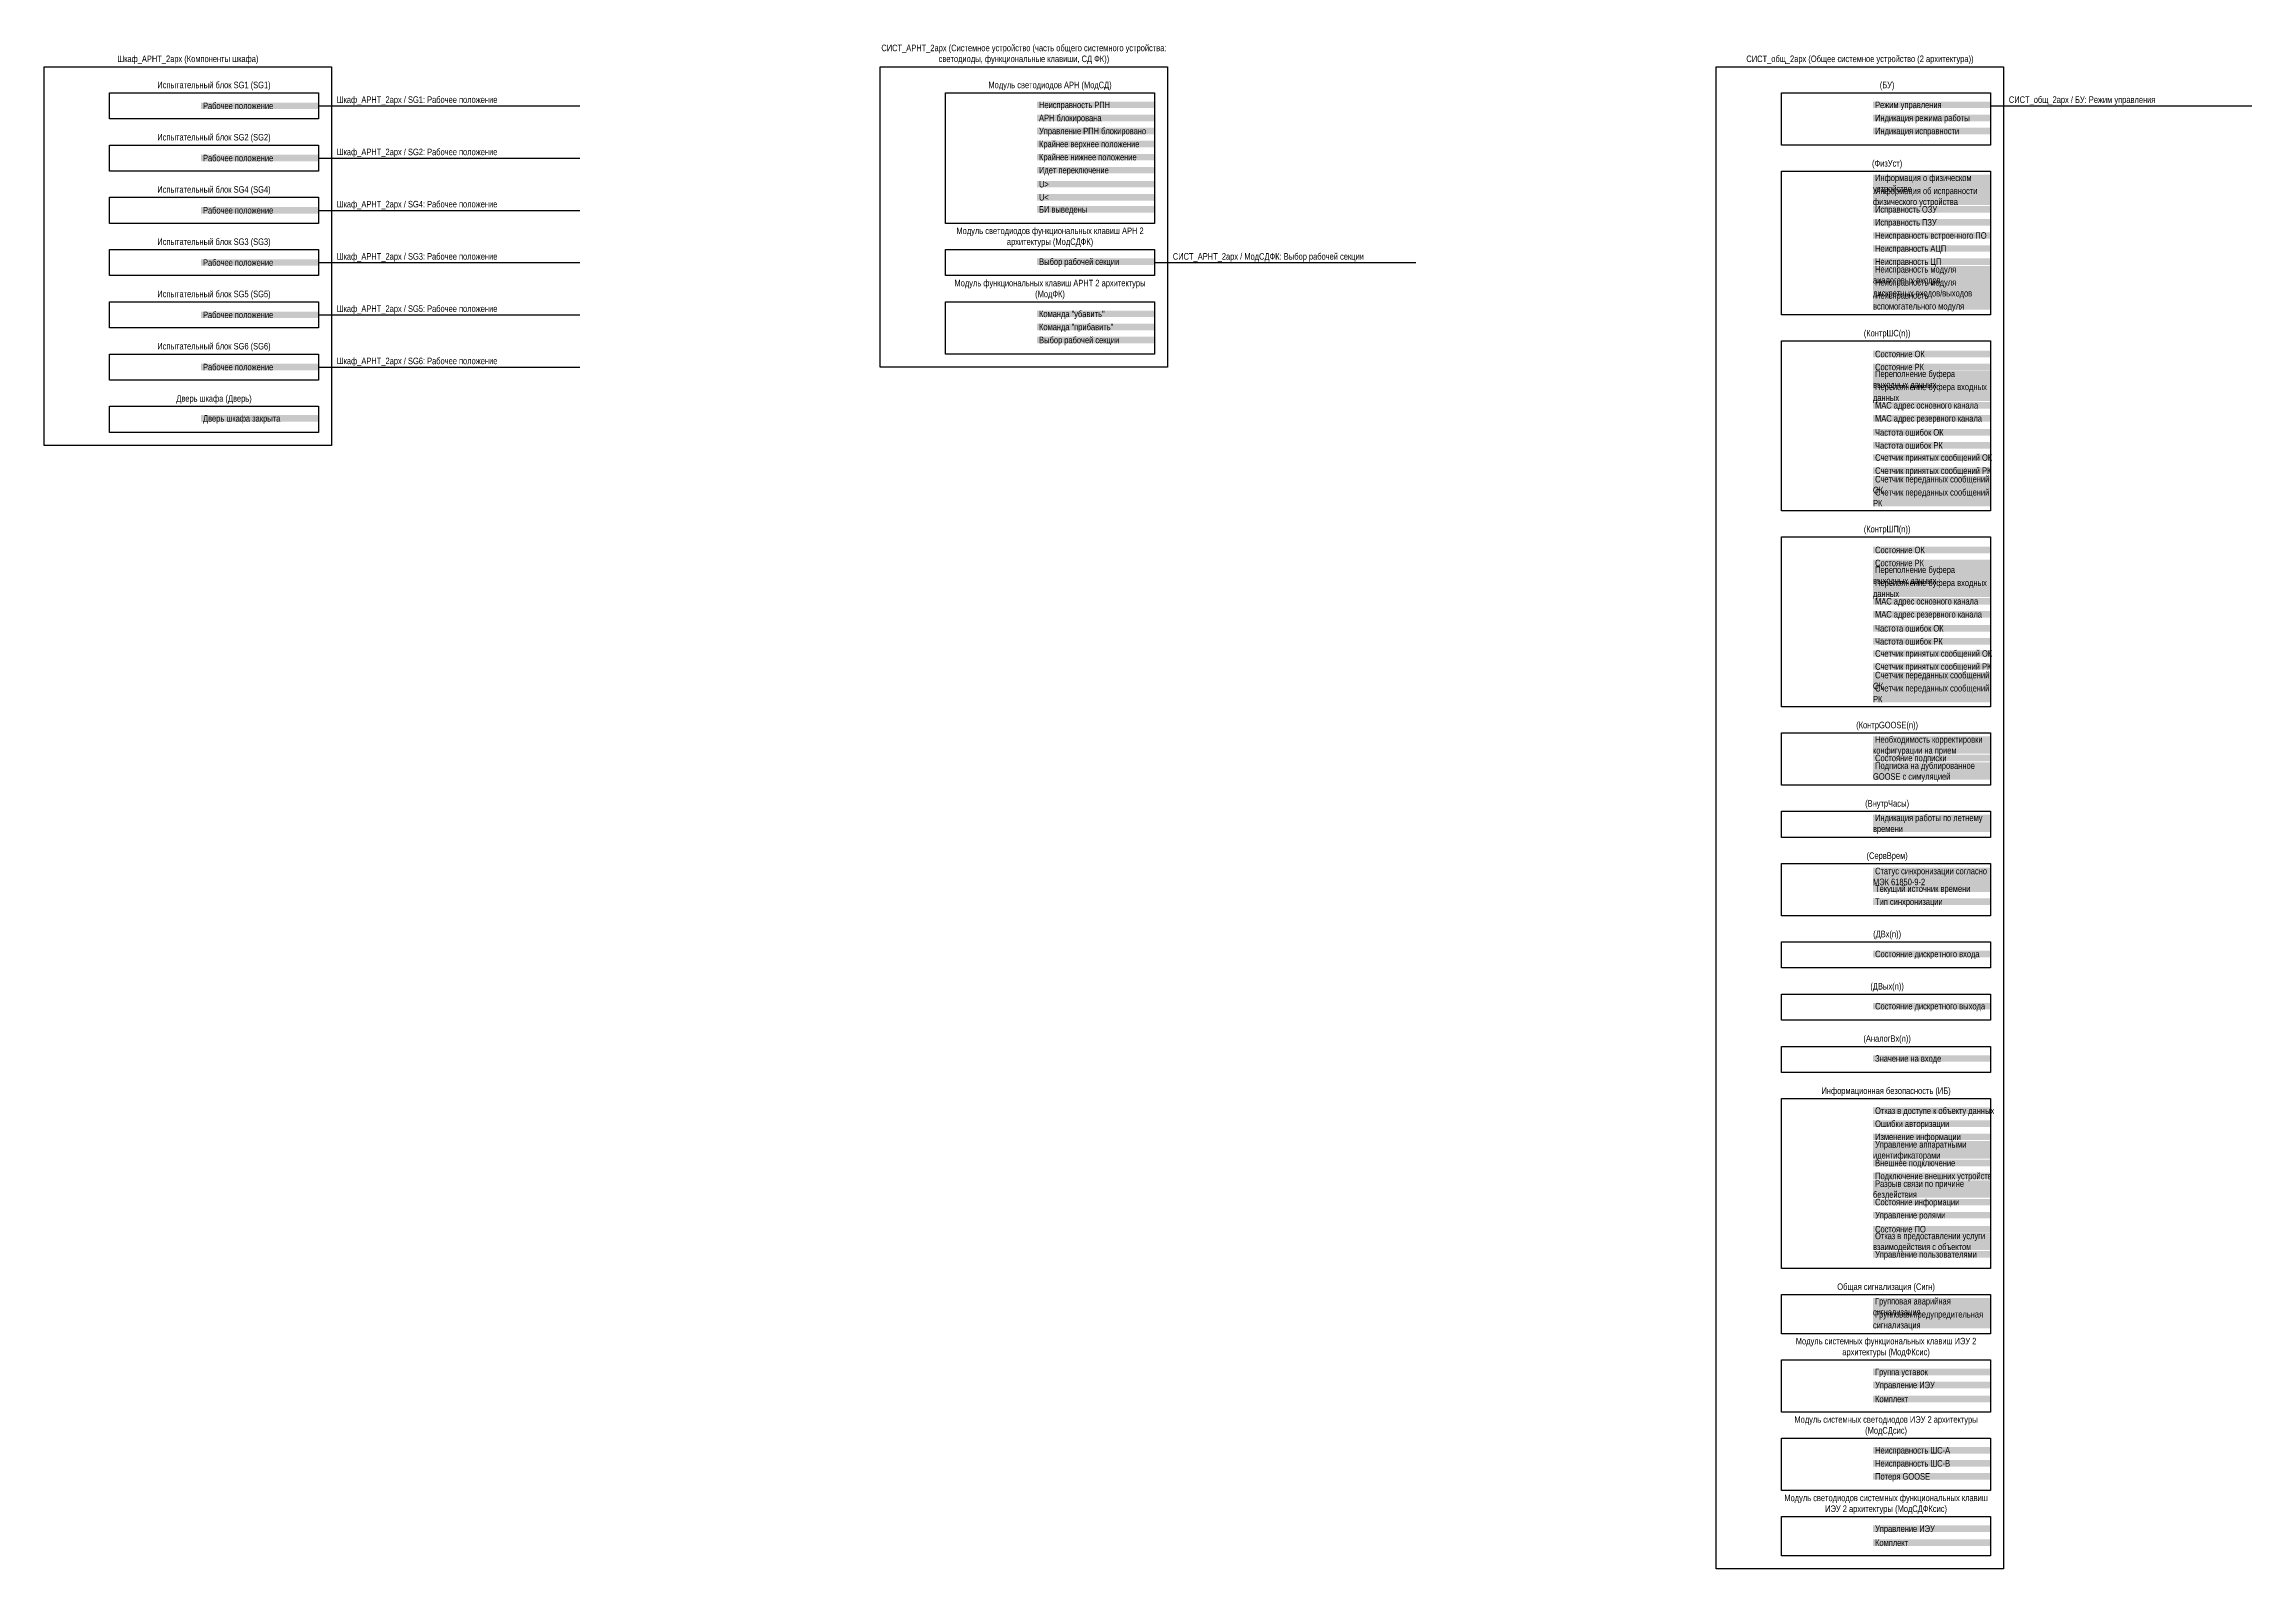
# Model space of a CAD drawing. Header units: millimetres. Extents: x -700 to 1485, y -575 to 9.
# Drawn here: x 640 to 1485, y -575 to 9 of the extents above; entities that cross this region are included whole.
import ezdxf

# ---------------------------------------------------------------- set-up
doc = ezdxf.new("R2010")
doc.units = ezdxf.units.MM
for name, color, linetype, lineweight in [('Линии связи', 75, 'Continuous', 30), ('Основная', 7, 'Continuous', 30), ('Сигналы внутр.', 13, 'Continuous', 30)]:
    doc.layers.add(name, color=color, linetype=linetype, lineweight=lineweight)
doc.styles.add('Narrow', font='ARIALN.TTF')

msp = doc.modelspace()

# ---------------------------------------------------------------- linework, layer by layer
at = {"layer": 'Линии связи'}
for p, q in [((745, -15), (845, -15)), ((1385, -15), (1485, -15)), ((745, -35), (845, -35)), ((745, -55), (845, -55)), ((745, -75), (845, -75)), ((1065, -75), (1165, -75)), ((745, -95), (845, -95)), ((745, -115), (845, -115))]:
    msp.add_line(p, q, dxfattribs=at)
at = {"layer": 'Основная'}
for points in [[(640, 0), (750, 0), (750, -145), (640, -145), (640, 0)], [(960, 0), (1070, 0), (1070, -115), (960, -115), (960, 0)], [(1280, 0), (1390, 0), (1390, -575), (1280, -575), (1280, 0)], [(665, -10), (745, -10), (745, -20), (665, -20), (665, -10)], [(985, -10), (1065, -10), (1065, -60), (985, -60), (985, -10)], [(1305, -10), (1385, -10), (1385, -30), (1305, -30), (1305, -10)], [(665, -30), (745, -30), (745, -40), (665, -40), (665, -30)], [(1305, -40), (1385, -40), (1385, -95), (1305, -95), (1305, -40)], [(665, -50), (745, -50), (745, -60), (665, -60), (665, -50)], [(665, -70), (745, -70), (745, -80), (665, -80), (665, -70)], [(985, -70), (1065, -70), (1065, -80), (985, -80), (985, -70)], [(665, -90), (745, -90), (745, -100), (665, -100), (665, -90)], [(985, -90), (1065, -90), (1065, -110), (985, -110), (985, -90)], [(1305, -105), (1385, -105), (1385, -170), (1305, -170), (1305, -105)], [(665, -110), (745, -110), (745, -120), (665, -120), (665, -110)], [(665, -130), (745, -130), (745, -140), (665, -140), (665, -130)], [(1305, -180), (1385, -180), (1385, -245), (1305, -245), (1305, -180)], [(1305, -255), (1385, -255), (1385, -275), (1305, -275), (1305, -255)], [(1305, -285), (1385, -285), (1385, -295), (1305, -295), (1305, -285)], [(1305, -305), (1385, -305), (1385, -325), (1305, -325), (1305, -305)], [(1305, -335), (1385, -335), (1385, -345), (1305, -345), (1305, -335)], [(1305, -355), (1385, -355), (1385, -365), (1305, -365), (1305, -355)], [(1305, -375), (1385, -375), (1385, -385), (1305, -385), (1305, -375)], [(1305, -395), (1385, -395), (1385, -460), (1305, -460), (1305, -395)], [(1305, -470), (1385, -470), (1385, -485), (1305, -485), (1305, -470)], [(1305, -495), (1385, -495), (1385, -515), (1305, -515), (1305, -495)], [(1305, -525), (1385, -525), (1385, -545), (1305, -545), (1305, -525)], [(1305, -555), (1385, -555), (1385, -570), (1305, -570), (1305, -555)]]:
    msp.add_lwpolyline(points, close=True, dxfattribs=at)

# ---------------------------------------------------------------- texts
at = {"layer": 'Основная', "char_height": 2.5, "attachment_point": 8, "style": 'Narrow'}
for s, insert, width in [('СИСТ_АРНТ_2арх (Системное устройство (часть общего системного устройства: светодиоды, функциональные клавиши, СД ФК))', (1015, 1), 110), ('Шкаф_АРНТ_2арх (Компоненты шкафа)', (695, 1), 110), ('СИСТ_общ_2арх (Общее системное устройство (2 архитектура))', (1335, 1), 110), ('Испытательный блок SG1 (SG1)', (705, -9), 80), ('Модуль светодиодов АРН (МодСД)', (1025, -9), 80), (' (БУ)', (1345, -9), 80), ('Испытательный блок SG2 (SG2)', (705, -29), 80), (' (ФизУст)', (1345, -39), 80), ('Испытательный блок SG4 (SG4)', (705, -49), 80), ('Испытательный блок SG3 (SG3)', (705, -69), 80), ('Модуль светодиодов функциональных клавиш АРН 2 архитектуры (МодСДФК)', (1025, -69), 80), ('Модуль функциональных клавиш АРНТ 2 архитектуры (МодФК)', (1025, -89), 80), ('Испытательный блок SG5 (SG5)', (705, -89), 80), (' (КонтрШС(n))', (1345, -104), 80), ('Испытательный блок SG6 (SG6)', (705, -109), 80), ('Дверь шкафа (Дверь)', (705, -129), 80), (' (КонтрШП(n))', (1345, -179), 80), (' (КонтрGOOSE(n))', (1345, -254), 80), (' (ВнутрЧасы)', (1345, -284), 80), (' (СервВрем)', (1345, -304), 80), (' (ДВх(n))', (1345, -334), 80), (' (ДВых(n))', (1345, -354), 80), (' (АналогВх(n))', (1345, -374), 80), ('Информационная безопасность (ИБ)', (1345, -394), 80), ('Общая сигнализация (Сигн)', (1345, -469), 80), ('Модуль системных функциональных клавиш ИЭУ 2 архитектуры (МодФКсис)', (1345, -494), 80), ('Модуль системных светодиодов ИЭУ 2 архитектуры (МодСДсис)', (1345, -524), 80), ('Модуль светодиодов системных функциональных клавиш ИЭУ 2 архитектуры (МодСДФКсис)', (1345, -554), 80)]:
    msp.add_mtext(s, dxfattribs=dict(at, insert=insert, width=width))
at = {"layer": 'Основная', "char_height": 2.5, "width": 45, "attachment_point": 4, "style": 'Narrow', "bg_fill": 1, "box_fill_scale": 1, "bg_fill_color": 9}
for s, insert in [(' Рабочее положение', (700, -15)), (' Неисправность РПН', (1020, -15)), (' Режим управления', (1340, -15)), (' АРН блокирована', (1020, -20)), (' Управление РПН блокировано', (1020, -25)), (' Индикация режима работы ', (1340, -20)), (' Индикация исправности', (1340, -25)), (' Рабочее положение', (700, -35)), (' Крайнее верхнее положение', (1020, -30)), (' Крайнее нижнее положение', (1020, -35)), (' Идет переключение', (1020, -40)), (' Информация о физическом устройстве', (1340, -45)), (' U>', (1020, -45)), (' U<', (1020, -50)), (' Информация об исправности физического устройства', (1340, -50)), (' Рабочее положение', (700, -55)), (' БИ выведены', (1020, -55)), (' Исправность ОЗУ', (1340, -55)), (' Исправность ПЗУ', (1340, -60)), (' Неисправность встроенного ПО', (1340, -65)), (' Рабочее положение', (700, -75)), (' Выбор рабочей секции', (1020, -75)), (' Неисправность АЦП', (1340, -70)), (' Неисправность ЦП', (1340, -75)), (' Неисправность модуля аналоговых входов ', (1340, -80)), (' Неисправность модуля дискретных входов/выходов ', (1340, -85)), (' Неисправность вспомогательного модуля ', (1340, -90)), (' Рабочее положение', (700, -95)), (' Команда "убавить"', (1020, -95)), (' Команда "прибавить"', (1020, -100)), (' Выбор рабочей секции', (1020, -105)), (' Состояние ОК', (1340, -110)), (' Рабочее положение', (700, -115)), (' Состояние РК', (1340, -115)), (' Переполнение буфера выходных данных', (1340, -120)), (' Переполнение буфера входных данных', (1340, -125)), (' Дверь шкафа закрыта', (700, -135)), (' MAC адрес основного канала', (1340, -130)), (' MAC адрес резервного канала', (1340, -135)), (' Частота ошибок ОК', (1340, -140)), (' Частота ошибок РК', (1340, -145)), (' Счетчик принятых сообщений ОК', (1340, -150)), (' Счетчик принятых сообщений РК', (1340, -155)), (' Счетчик переданных сообщений ОК', (1340, -160)), (' Счетчик переданных сообщений РК', (1340, -165)), (' Состояние ОК', (1340, -185)), (' Состояние РК', (1340, -190)), (' Переполнение буфера выходных данных', (1340, -195)), (' Переполнение буфера входных данных', (1340, -200)), (' MAC адрес основного канала', (1340, -205)), (' MAC адрес резервного канала', (1340, -210)), (' Частота ошибок ОК', (1340, -215)), (' Частота ошибок РК', (1340, -220)), (' Счетчик принятых сообщений ОК', (1340, -225)), (' Счетчик принятых сообщений РК', (1340, -230)), (' Счетчик переданных сообщений ОК', (1340, -235)), (' Счетчик переданных сообщений РК', (1340, -240)), (' Необходимость корректировки конфигурации на прием', (1340, -260)), (' Состояние подписки', (1340, -265)), (' Подписка на дублированное GOOSE с симуляцией', (1340, -270)), (' Индикация работы по летнему времени', (1340, -290)), (' Статус синхронизации согласно МЭК 61850-9-2', (1340, -310)), (' Текущий источник времени', (1340, -315)), (' Тип синхронизации', (1340, -320)), (' Состояние дискретного входа ', (1340, -340)), (' Состояние дискретного выхода ', (1340, -360)), (' Значение на входе ', (1340, -380)), (' Отказ в доступе к объекту данных', (1340, -400)), (' Ошибки авторизации', (1340, -405)), (' Изменение информации', (1340, -410)), (' Управление аппаратными идентификаторами', (1340, -415)), (' Внешнее подключение', (1340, -420)), (' Подключение внешних устройств', (1340, -425)), (' Разрыв связи по причине бездействия', (1340, -430)), (' Состояние информации', (1340, -435)), (' Управление ролями', (1340, -440)), (' Состояние ПО', (1340, -445)), (' Отказ в предоставлении услуги взаимодействия с объектом', (1340, -450)), (' Управление пользователями', (1340, -455)), (' Групповая аварийная сигнализация', (1340, -475)), (' Групповая предупредительная сигнализация', (1340, -480)), (' Группа уставок', (1340, -500)), (' Управление ИЭУ ', (1340, -505)), (' Комплект', (1340, -510)), (' Неисправность ШС-А', (1340, -530)), (' Неисправность ШС-В', (1340, -535)), (' Потеря GOOSE', (1340, -540)), (' Управление ИЭУ ', (1340, -560)), (' Комплект', (1340, -565))]:
    msp.add_mtext(s, dxfattribs=dict(at, insert=insert))
at = {"layer": 'Сигналы внутр.', "char_height": 2.5, "width": 80, "attachment_point": 4, "style": 'Narrow'}
for s, insert in [('Шкаф_АРНТ_2арх / SG1: Рабочее положение', (752, -13)), ('СИСТ_общ_2арх / БУ: Режим управления', (1392, -13)), ('Шкаф_АРНТ_2арх / SG2: Рабочее положение', (752, -33)), ('Шкаф_АРНТ_2арх / SG4: Рабочее положение', (752, -53)), ('Шкаф_АРНТ_2арх / SG3: Рабочее положение', (752, -73)), ('СИСТ_АРНТ_2арх / МодСДФК: Выбор рабочей секции', (1072, -73)), ('Шкаф_АРНТ_2арх / SG5: Рабочее положение', (752, -93)), ('Шкаф_АРНТ_2арх / SG6: Рабочее положение', (752, -113))]:
    msp.add_mtext(s, dxfattribs=dict(at, insert=insert))

doc.saveas('drawing.dxf')
